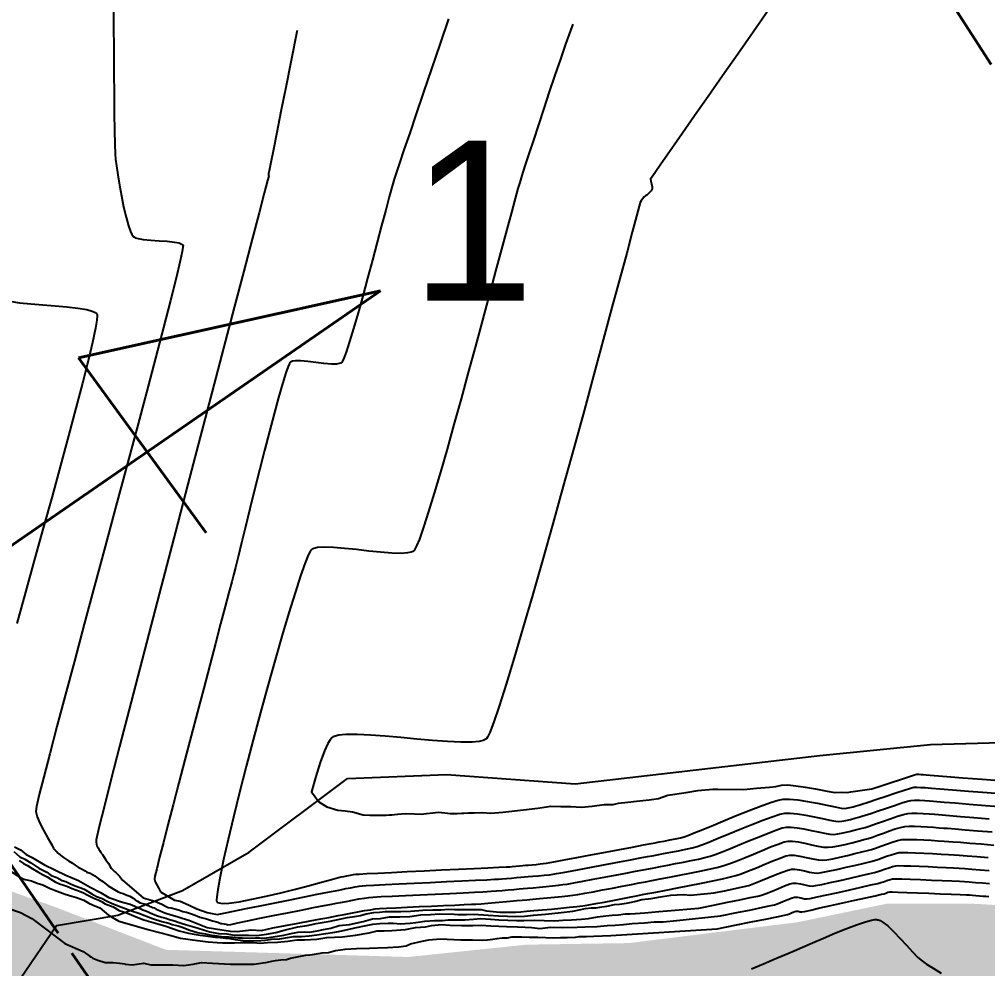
# Model space of a CAD drawing. Header units: metres. Extents: x 708941 to 724052, y 5405153 to 5413472.
# Drawn here: x 709026.2 to 709147.3, y 5411948.8 to 5412067.6 of the extents above; entities that cross this region are included whole.
import ezdxf

# ---------------------------------------------------------------- set-up
doc = ezdxf.new("R2010")
doc.units = ezdxf.units.M
doc.header["$LTSCALE"] = 12.7
doc.header["$MEASUREMENT"] = 0
doc.linetypes.add('ACAD_ISO08W100', pattern=[36, 24, -3, 6, -3])
for name, color, linetype in [('CONT-MJR1', 252, 'Continuous'), ('CONT-MNR1', 251, 'Continuous'), ('contornos2', 7, 'Continuous'), ('rio', 251, 'Continuous')]:
    doc.layers.add(name, color=color, linetype=linetype)
doc.layers.add('corte', color=214, linetype='ACAD_ISO08W100', lineweight=40)

msp = doc.modelspace()

# ---------------------------------------------------------------- hatches: boundary and pattern name
at = {"layer": 'rio'}
h = msp.add_hatch(dxfattribs=at)
h.set_pattern_fill('MUDST', color=256, scale=15, style=0)
h.paths.add_polyline_path([(709010.72, 5411936.38), (709004.98, 5411946.45), (709001.25, 5411958.08), (708996.13, 5411975.99), (709012.7, 5411962.98), (709030.78, 5411956.49), (709044.53, 5411951.18), (709074.83, 5411950.28), (709089.61, 5411951.82), (709102.43, 5411952.02), (709123.56, 5411954.63), (709134.73, 5411956.95), (709145.4, 5411956.95), (709168.41, 5411955.62), (709183.3, 5411955.53), (709187.67, 5411955.43), (709193.87, 5411958.4), (709194.56, 5411957.99), (709200.68, 5411965.39), (709203.1, 5411977.2), (709205.58, 5411984.02), (709211.33, 5411990.28), (709223.71, 5411994.78), (709231.07, 5411997.27), (709241.21, 5411994.8), (709265.58, 5411997.08), (709286.39, 5412000.38), (709297.9, 5412001.91), (709315.21, 5411997.24), (709326.72, 5411992.03), (709345.09, 5411985.93), (709355.27, 5411979.45), (709376.46, 5411975.37), (709391.72, 5411975.3), (709413.08, 5411978.61), (709438.83, 5411980.92), (709461.63, 5411986.21), (709475.6, 5411989.01), (709492.86, 5411992.74), (709503.45, 5411993.79), (709515.24, 5411993.79), (709532.63, 5411987.71), (709547.37, 5411983.51), (709564.71, 5411977.95), (709575.63, 5411973.62), (709587.68, 5411967.04), (709601.87, 5411958.6), (709607.56, 5411954.31), (709621.49, 5411940.03), (709647.9, 5411909.14), (709660.4, 5411897.76), (709669.81, 5411887.81), (709676.49, 5411876.15), (709682.2, 5411869.04), (709705.75, 5411878.05), (709736, 5411893.04), (709750.64, 5411899.41), (709758.05, 5411906.33), (709764.85, 5411916.27), (709770.13, 5411926.57), (709778.25, 5411949.25), (709785.66, 5411970.64), (709786.5, 5411979.16), (709785.1, 5411992.95), (709785.1, 5412008.74), (709787.55, 5412022.89), (709795.83, 5412039.06), (709803.3, 5412045.65), (709812.9, 5412054.28), (709814.49, 5412059.03), (709815.9, 5412060.78), (709822.13, 5412063.75), (709825.31, 5412072.01), (709847.55, 5412106.6), (709866.9, 5412128.06), (709875.05, 5412136.05), (709882.93, 5412155.32), (709888.97, 5412168.35), (709893.2, 5412182.51), (709907.24, 5412209.92), (709938.47, 5412236.97), (709971.6, 5412250.13), (709991.71, 5412252.94), (710005.1, 5412261.1), (710014.56, 5412263.33), (710040.82, 5412267.64), (710057.91, 5412266.41), (710076.56, 5412261.93), (710102.9, 5412255.3), (710112.79, 5412247.31), (710119.45, 5412240.72), (710131.28, 5412231.78), (710145.37, 5412209.63), (710149.4, 5412194.25), (710150.27, 5412166.43), (710139.83, 5412142.28), (710130.23, 5412129.69), (710126.33, 5412121.71), (710117.73, 5412100.96), (710114.13, 5412096.47), (710111.94, 5412085.44), (710111.94, 5412063.54), (710117.58, 5412054.18), (710137.74, 5412018.92), (710146.76, 5412008.05), (710171.4, 5411997.24), (710179.97, 5411993.95), (710184.25, 5412001.58), (710190.69, 5412018), (710194.77, 5412034.37), (710197.31, 5412050.49), (710197.31, 5412064.26), (710199.32, 5412079.72), (710201.37, 5412092.19), (710205.73, 5412098.48), (710214.95, 5412120.36), (710219.48, 5412128.98), (710230.13, 5412139.36), (710235.6, 5412142.44), (710241.85, 5412140.68), (710250.27, 5412138.84), (710280.27, 5412139.46), (710296.04, 5412143.18), (710311.35, 5412143.18), (710329.27, 5412144.22), (710333.88, 5412147.83), (710359.32, 5412147.31), (710368.97, 5412148.45), (710370.82, 5412151.38), (710390.46, 5412160.63), (710398.15, 5412171.03), (710408.65, 5412192.1), (710415.95, 5412204.58), (710425.69, 5412246.2), (710427.89, 5412275.36), (710429.04, 5412328.01), (710428.04, 5412335.01), (710422.46, 5412340.84), (710414.39, 5412351.33), (710395.98, 5412353.91), (710387.66, 5412360.04), (710378.34, 5412372.12), (710377.12, 5412383.36), (710377.12, 5412396.81), (710371.6, 5412397.8), (710368.77, 5412410.55), (710362.93, 5412436.03), (710362.93, 5412455.01), (710369.68, 5412482.49), (710374.05, 5412500.93), (710382.11, 5412513.13), (710396.48, 5412526.77), (710413.79, 5412540.1), (710438.62, 5412552.3), (710472.36, 5412570.37), (710507.51, 5412590.61), (710519.7, 5412579.46), (710499.92, 5412572.63), (710480.98, 5412561.98), (710445.54, 5412543.55), (710413.79, 5412532.5), (710411.05, 5412528.12), (710405.76, 5412520.43), (710394.25, 5412506.93), (710388.85, 5412494.92), (710386.47, 5412476.01), (710382.71, 5412446.17), (710388.72, 5412397.62), (710394.97, 5412383.05), (710398.02, 5412368.11), (710411.09, 5412363.15), (710426.51, 5412356), (710442.45, 5412348.49), (710447.05, 5412337.14), (710447.05, 5412315.92), (710441.78, 5412260.07), (710441.78, 5412194.92), (710437.48, 5412190.86), (710437.48, 5412179.96), (710422.82, 5412173.29), (710418.74, 5412164.82), (710409.45, 5412149.84), (710394.78, 5412136.49), (710379.86, 5412129.78), (710371.88, 5412127.03), (710311.73, 5412127.03), (710308.89, 5412124), (710254.14, 5412121.42), (710236.99, 5412126.6), (710229.16, 5412118.66), (710218.68, 5412095.96), (710213.59, 5412055.1), (710203.57, 5412019.88), (710201.34, 5412006.55), (710198.59, 5411993.54), (710194.4, 5411986.49), (710188.54, 5411983.77), (710175.67, 5411983.77), (710136.96, 5411996.55), (710120.35, 5412009.39), (710098.73, 5412043.32), (710098.73, 5412061.02), (710096.67, 5412091.87), (710100.83, 5412110.83), (710110.63, 5412117.13), (710123.77, 5412149.24), (710130.92, 5412166.36), (710128.79, 5412197.14), (710123.8, 5412211.38), (710113.15, 5412223.6), (710085.02, 5412238.46), (710058.13, 5412249.84), (710029.73, 5412249.84), (710015.06, 5412246.32), (710001.6, 5412242.56), (709992.04, 5412242.56), (709972.27, 5412238.6), (709963.64, 5412235.76), (709954.26, 5412232.26), (709954.26, 5412228.55), (709945.86, 5412220.35), (709925.83, 5412192.24), (709917.05, 5412177.32), (709899.37, 5412144.55), (709894.3, 5412133.07), (709891.48, 5412127.42), (709886.71, 5412118.47), (709886.71, 5412100.95), (709884.61, 5412095.01), (709863.2, 5412086.46), (709839.07, 5412054.84), (709818.25, 5412032.92), (709804.19, 5412017.18), (709804.19, 5411995.52), (709809.04, 5411990.11), (709796.13, 5411953.84), (709781.68, 5411916.41), (709768.27, 5411889.66), (709746.93, 5411879.08), (709713.1, 5411863.01), (709689.29, 5411855.41), (709697.02, 5411835.95), (709708.2, 5411825.46), (709725.86, 5411817.9), (709778.24, 5411813.93), (709792.75, 5411813.93), (709806.43, 5411818.64), (709820.66, 5411821.87), (709831.69, 5411824.63), (709853.8, 5411835.25), (709879.02, 5411846.88), (709921.68, 5411861.15), (709947.96, 5411871.32), (709969.09, 5411879.92), (709979.29, 5411886.02), (709982.27, 5411909.39), (709987.23, 5411923.13), (709997.03, 5411933.25), (710000.38, 5411927.93), (710000.38, 5411906.72), (709997.04, 5411893.11), (709991.96, 5411879.15), (709967.58, 5411866.46), (709951.2, 5411859.77), (709918.84, 5411852.05), (709894.39, 5411845.25), (709864.94, 5411830.28), (709840.16, 5411819.17), (709812.7, 5411811), (709801.26, 5411807.45), (709779.31, 5411803.47), (709766.14, 5411803.47), (709756.94, 5411797.7), (709737.23, 5411795.78), (709715.18, 5411796.68), (709708.1, 5411801.85), (709698.23, 5411815.71), (709693.86, 5411826.48), (709676.55, 5411857.93), (709667.66, 5411869.47), (709661.18, 5411881.7), (709649.81, 5411896.98), (709627.11, 5411919.87), (709613.01, 5411936.78), (709604.72, 5411946.98), (709591.67, 5411954.52), (709575.87, 5411964.64), (709557.6, 5411970.47), (709551.42, 5411973.23), (709538.02, 5411976.43), (709518.15, 5411979.68), (709504.01, 5411982), (709494.29, 5411985.04), (709479.8, 5411980.64), (709442.42, 5411967.64), (709425.43, 5411960.31), (709402.9, 5411951.24), (709383.6, 5411945.23), (709362.15, 5411938.26), (709331.55, 5411930.11), (709320.42, 5411924.96), (709306.56, 5411912.14), (709285.88, 5411895.62), (709279.31, 5411870.27), (709273.83, 5411857.41), (709264.69, 5411829.66), (709254.13, 5411801.64), (709246.31, 5411791.25), (709237.29, 5411777.87), (709219.52, 5411767.13), (709208.6, 5411765.29), (709203.92, 5411751.48), (709203.91, 5411735.92), (709205.94, 5411719.08), (709203.34, 5411708.78), (709199.33, 5411696.28), (709197.39, 5411684.19), (709189.35, 5411661.06), (709186.31, 5411649.66), (709173.04, 5411639.59), (709167.53, 5411621.08), (709166.78, 5411600.74), (709164.06, 5411585.63), (709162.73, 5411558.53), (709162.73, 5411546.6), (709165.95, 5411526.5), (709173.44, 5411512.03), (709050.6, 5411667.95), (709021.23, 5411751.02), (709026.33, 5411756.01), (709028.1, 5411762.18), (709028.65, 5411783.35), (709023.38, 5411795.31), (709011.24, 5411823.29), (709005.01, 5411832.77), (709001.76, 5411870.86)])

# ---------------------------------------------------------------- linework, layer by layer
at = {"layer": 'CONT-MJR1', "flags": 128}
for points, elevation in [([(709060.95, 5412066.19), (709060.92, 5412066.02), (709060.19, 5412062.42), (709059.53, 5412059.08), (709058.92, 5412056.07), (709058.4, 5412053.45), (709057.98, 5412051.3), (709057.66, 5412049.67), (709057.45, 5412048.65), (709057.38, 5412048.29), (709057.38, 5412048.14), (709057.38, 5412048.03), (709057.4, 5412047.96), (709057.25, 5412047.41), (709056.84, 5412045.85), (709056.19, 5412043.37), (709055.33, 5412040.09), (709054.28, 5412036.1), (709053.07, 5412031.53), (709051.75, 5412026.46), (709050.32, 5412021.02), (709048.82, 5412015.31), (709047.28, 5412009.42), (709045.72, 5412003.48), (709044.18, 5411997.59), (709042.69, 5411991.85), (709041.26, 5411986.37), (709039.94, 5411981.25), (709038.74, 5411976.61), (709037.7, 5411972.55), (709036.85, 5411969.18), (709036.2, 5411966.6), (709035.8, 5411964.92), (709035.8, 5411964.87), (709035.8, 5411964.84), (709035.8, 5411964.82), (709035.81, 5411964.79), (709035.81, 5411964.77), (709035.81, 5411964.73), (709035.82, 5411964.69), (709035.83, 5411964.64), (709035.87, 5411964.39), (709035.91, 5411964.16), (709035.96, 5411964.08), (709036.06, 5411963.93), (709036.13, 5411963.78), (709036.21, 5411963.65), (709036.35, 5411963.43), (709036.44, 5411963.29), (709036.59, 5411963.1), (709036.73, 5411962.91), (709037.04, 5411962.42), (709037.35, 5411961.96), (709037.68, 5411961.37), (709037.81, 5411961.26), (709038.04, 5411961.05), (709038.16, 5411960.94), (709038.28, 5411960.84), (709038.55, 5411960.57), (709038.73, 5411960.4), (709039.09, 5411959.9), (709041.69, 5411957.7), (709043.14, 5411957.28), (709044.04, 5411956.88), (709044.55, 5411956.59), (709044.8, 5411956.48), (709045.18, 5411956.41), (709045.81, 5411956.26), (709046.24, 5411956.13), (709046.65, 5411955.98), (709047.09, 5411955.88), (709047.62, 5411955.73), (709048.18, 5411955.51), (709048.77, 5411955.28), (709049.62, 5411955.07), (709050.37, 5411954.79), (709051.03, 5411954.63), (709051.42, 5411954.49), (709051.57, 5411954.45), (709051.84, 5411954.42), (709051.84, 5411954.42), (709052.02, 5411954.37), (709052.19, 5411954.33), (709052.29, 5411954.31), (709052.65, 5411954.36), (709053.52, 5411954.55), (709054.76, 5411954.82), (709056.28, 5411955.13), (709057.97, 5411955.47), (709059.73, 5411955.81), (709061.44, 5411956.15), (709063.01, 5411956.46), (709064.34, 5411956.71), (709065.31, 5411956.9), (709065.82, 5411957), (709066.37, 5411957.1), (709067.08, 5411957.24), (709067.86, 5411957.39), (709068.65, 5411957.54), (709069.36, 5411957.66), (709069.92, 5411957.74), (709070.44, 5411957.78), (709071.46, 5411957.83), (709072.85, 5411957.9), (709074.52, 5411957.98), (709076.35, 5411958.07), (709078.23, 5411958.16), (709080.07, 5411958.24), (709081.74, 5411958.32), (709083.15, 5411958.39), (709084.18, 5411958.43), (709084.73, 5411958.46), (709085.24, 5411958.5), (709085.88, 5411958.55), (709086.61, 5411958.61), (709087.36, 5411958.68), (709088.08, 5411958.74), (709088.72, 5411958.8), (709089.23, 5411958.85), (709089.76, 5411958.89), (709090.46, 5411958.95), (709091.26, 5411959.02), (709092.1, 5411959.1), (709092.91, 5411959.18), (709093.64, 5411959.26), (709094.21, 5411959.33), (709094.73, 5411959.41), (709095.58, 5411959.56), (709096.69, 5411959.77), (709097.97, 5411960), (709099.35, 5411960.26), (709100.75, 5411960.53), (709102.08, 5411960.78), (709103.28, 5411961.01), (709104.26, 5411961.2), (709104.95, 5411961.33), (709105.6, 5411961.45), (709106.41, 5411961.6), (709107.32, 5411961.77), (709108.29, 5411961.96), (709109.29, 5411962.15), (709110.26, 5411962.34), (709111.17, 5411962.53), (709111.96, 5411962.72), (709112.61, 5411962.89), (709113.24, 5411963.1), (709114.12, 5411963.44), (709115.16, 5411963.86), (709116.33, 5411964.34), (709117.54, 5411964.84), (709118.74, 5411965.33), (709119.86, 5411965.78), (709120.85, 5411966.15), (709121.64, 5411966.42), (709122.17, 5411966.54), (709122.76, 5411966.54), (709123.5, 5411966.45), (709124.36, 5411966.3), (709125.26, 5411966.12), (709126.14, 5411965.93), (709126.94, 5411965.77), (709127.6, 5411965.66), (709128.05, 5411965.62), (709128.59, 5411965.68), (709129.28, 5411965.81), (709130.03, 5411965.98), (709130.79, 5411966.17), (709131.47, 5411966.35), (709132, 5411966.5), (709132.53, 5411966.66), (709133.29, 5411966.92), (709134.2, 5411967.24), (709135.16, 5411967.58), (709136.07, 5411967.88), (709136.82, 5411968.12), (709137.34, 5411968.24), (709137.85, 5411968.27), (709138.52, 5411968.26), (709139.26, 5411968.23), (709140, 5411968.18), (709140.67, 5411968.13), (709141.2, 5411968.09), (709141.65, 5411968.06), (709142.58, 5411967.98), (709143.92, 5411967.87), (709145.59, 5411967.74), (709147.52, 5411967.58)], 235), ([(709023.94, 5411961.75), (709026.47, 5411960.14), (709026.47, 5411960.14), (709026.47, 5411960.14), (709026.47, 5411960.14), (709026.47, 5411960.14), (709026.47, 5411960.14), (709026.47, 5411960.14), (709026.47, 5411960.14), (709026.47, 5411960.14), (709026.47, 5411960.14), (709026.47, 5411960.14), (709026.47, 5411960.14), (709026.47, 5411960.14), (709026.47, 5411960.14), (709026.47, 5411960.14), (709026.47, 5411960.14), (709026.47, 5411960.14), (709026.47, 5411960.14), (709026.47, 5411960.14), (709026.47, 5411960.14), (709026.47, 5411960.14), (709026.47, 5411960.14), (709026.47, 5411960.14), (709026.47, 5411960.14), (709026.47, 5411960.14), (709026.47, 5411960.14), (709026.94, 5411959.99), (709027.72, 5411959.8), (709028.43, 5411959.52), (709029.15, 5411959.29), (709029.99, 5411958.91), (709030.61, 5411958.65), (709031.25, 5411958.4), (709031.93, 5411958.13), (709032.77, 5411957.9), (709033.34, 5411957.73), (709034.25, 5411957.4), (709034.89, 5411957.02), (709035.34, 5411956.82), (709036.25, 5411956.44), (709037.34, 5411955.52), (709038.65, 5411954.75), (709040.58, 5411954.21), (709042.43, 5411953.66), (709043.73, 5411953.35), (709045.03, 5411953.01), (709046.35, 5411952.63), (709048.49, 5411952.36), (709048.49, 5411952.36), (709048.49, 5411952.36), (709048.49, 5411952.36), (709048.49, 5411952.36), (709048.49, 5411952.36), (709048.49, 5411952.36), (709048.49, 5411952.36), (709048.49, 5411952.36), (709048.49, 5411952.36), (709048.49, 5411952.36), (709048.49, 5411952.36), (709048.49, 5411952.36), (709048.49, 5411952.36), (709048.49, 5411952.36), (709048.49, 5411952.36), (709048.49, 5411952.36), (709048.49, 5411952.36), (709048.49, 5411952.36), (709049.84, 5411952.17), (709050.96, 5411952.1), (709051.63, 5411952.04), (709052.38, 5411952.05), (709053.12, 5411952.07), (709053.86, 5411952.1), (709055.43, 5411952.09), (709056.36, 5411952.02), (709057.25, 5411952.08), (709058.48, 5411952.12), (709059.77, 5411952.28), (709060.93, 5411952.41), (709061.87, 5411952.41), (709063.4, 5411952.52), (709064.66, 5411952.73), (709066.6, 5411952.81), (709068.24, 5411953.02), (709069.96, 5411953.32), (709070.97, 5411953.57), (709071.85, 5411953.57), (709072.78, 5411953.61), (709074.49, 5411953.72), (709075.74, 5411953.99), (709077.03, 5411954.06), (709077.77, 5411954.21), (709079, 5411954.36), (709080.07, 5411954.26), (709081.51, 5411954.23), (709082.95, 5411954.23), (709083.99, 5411954.25), (709085.19, 5411954.18), (709086.18, 5411954.14), (709087.16, 5411954.1), (709088.51, 5411954.06), (709089.46, 5411954.03), (709090.32, 5411953.99), (709091.3, 5411953.84), (709092.66, 5411954.03), (709094.21, 5411953.95), (709095.98, 5411954.03), (709097, 5411954.06), (709098.47, 5411954.1), (709099.72, 5411954.21), (709100.73, 5411954.27), (709101.79, 5411954.36), (709102.85, 5411954.49), (709104.42, 5411954.57), (709105.61, 5411954.7), (709106.76, 5411954.7), (709108.46, 5411954.86), (709108.46, 5411954.86), (709108.46, 5411954.86), (709108.46, 5411954.86), (709108.46, 5411954.86), (709108.46, 5411954.86), (709108.46, 5411954.86), (709108.46, 5411954.86), (709108.46, 5411954.86), (709108.46, 5411954.86), (709108.46, 5411954.86), (709108.46, 5411954.86), (709108.46, 5411954.86), (709108.46, 5411954.86), (709108.46, 5411954.86), (709108.46, 5411954.86), (709108.46, 5411954.86), (709108.46, 5411954.86), (709108.46, 5411954.86), (709108.46, 5411954.86), (709108.46, 5411954.86), (709113.92, 5411955.42), (709113.92, 5411955.42), (709113.92, 5411955.42), (709115.94, 5411955.83), (709117.73, 5411956.19), (709119.19, 5411956.5), (709120.21, 5411956.71), (709120.67, 5411956.81), (709121.12, 5411956.97), (709121.71, 5411957.22), (709122.32, 5411957.47), (709122.86, 5411957.68), (709123.19, 5411957.78), (709123.53, 5411957.75), (709123.97, 5411957.67), (709124.41, 5411957.57), (709124.75, 5411957.54), (709125.14, 5411957.61), (709126.01, 5411957.79), (709127.22, 5411958.05), (709128.63, 5411958.36), (709130.11, 5411958.7), (709131.51, 5411959.02), (709132.72, 5411959.29), (709133.59, 5411959.49), (709133.98, 5411959.58), (709134.3, 5411959.69), (709134.71, 5411959.84), (709135.13, 5411959.98), (709135.45, 5411960.07), (709135.81, 5411960.07), (709136.58, 5411960.05), (709137.66, 5411960.01), (709138.94, 5411959.96), (709140.3, 5411959.91), (709141.65, 5411959.85), (709142.85, 5411959.79), (709143.82, 5411959.75), (709144.43, 5411959.71), (709145.04, 5411959.67), (709145.81, 5411959.61), (709146.67, 5411959.54), (709147.57, 5411959.46)], 230)]:
    msp.add_lwpolyline(points, dxfattribs=dict(at, elevation=elevation))
at = {"layer": 'CONT-MNR1', "flags": 128}
for points, elevation in [([(709037.97, 5412069.87), (709037.98, 5412066.81), (709038, 5412063.8), (709038.02, 5412060.91), (709038.05, 5412058.21), (709038.08, 5412055.78), (709038.12, 5412053.68), (709038.15, 5412051.99), (709038.19, 5412050.77), (709038.24, 5412050.11), (709038.35, 5412049.26), (709038.51, 5412048.14), (709038.72, 5412046.86), (709038.97, 5412045.49), (709039.25, 5412044.12), (709039.55, 5412042.84), (709039.85, 5412041.74), (709040.09, 5412041.05), (709040.27, 5412040.67), (709040.39, 5412040.5), (709040.44, 5412040.43), (709040.51, 5412040.38), (709040.7, 5412040.27), (709041.07, 5412040.15), (709041.7, 5412040.03), (709042.65, 5412039.94), (709043.69, 5412039.88), (709044.7, 5412039.82), (709045.61, 5412039.72), (709046.18, 5412039.61), (709046.49, 5412039.48), (709046.63, 5412039.38), (709046.68, 5412039.32), (709046.69, 5412039.28), (709046.67, 5412039.09), (709046.58, 5412038.55), (709046.33, 5412037.37), (709045.81, 5412035.22), (709045.11, 5412032.42), (709044.24, 5412029.04), (709043.23, 5412025.18), (709042.1, 5412020.92), (709040.88, 5412016.35), (709039.6, 5412011.56), (709038.28, 5412006.63), (709036.94, 5412001.65), (709035.61, 5411996.72), (709034.31, 5411991.91), (709033.08, 5411987.31), (709031.93, 5411983.01), (709030.9, 5411979.11), (709030, 5411975.68), (709029.25, 5411972.81), (709028.7, 5411970.6), (709028.36, 5411969.12), (709028.25, 5411968.47), (709028.41, 5411967.83), (709028.75, 5411967.04), (709029.21, 5411966.15), (709029.73, 5411965.22), (709030.25, 5411964.3), (709030.49, 5411963.86), (709030.51, 5411963.83), (709030.54, 5411963.79), (709030.57, 5411963.76), (709030.63, 5411963.68), (709030.63, 5411963.68), (709030.7, 5411963.62), (709030.72, 5411963.6), (709030.87, 5411963.43), (709030.94, 5411963.35), (709031, 5411963.3), (709031.08, 5411963.23), (709031.15, 5411963.17), (709031.3, 5411963.05), (709031.38, 5411962.99), (709031.55, 5411962.85), (709031.73, 5411962.71), (709031.98, 5411962.56), (709032.1, 5411962.47), (709032.36, 5411962.31), (709032.83, 5411962.02), (709033.19, 5411961.76), (709033.56, 5411961.51), (709033.96, 5411961.31), (709034.42, 5411961.05), (709034.65, 5411960.9), (709035.06, 5411960.76), (709035.64, 5411960.43), (709036.1, 5411960.05), (709036.66, 5411959.72), (709037.33, 5411959.18), (709038.57, 5411958.44), (709038.91, 5411958.31), (709039.2, 5411958.21), (709039.64, 5411958.01), (709040.03, 5411957.91), (709040.43, 5411957.65), (709040.68, 5411957.45), (709040.96, 5411957.27), (709041.31, 5411957.06), (709041.99, 5411956.88), (709042.11, 5411956.81), (709042.21, 5411956.77), (709042.31, 5411956.71), (709042.4, 5411956.67), (709042.54, 5411956.59), (709042.67, 5411956.55), (709042.82, 5411956.49), (709043.05, 5411956.42), (709043.32, 5411956.28), (709043.73, 5411956.11), (709044.27, 5411955.85), (709044.52, 5411955.75), (709045.21, 5411955.54), (709045.93, 5411955.34), (709046.58, 5411955.13), (709047.4, 5411954.89), (709048.67, 5411954.38), (709048.67, 5411954.38), (709049.71, 5411953.99), (709051.53, 5411953.67), (709052.6, 5411953.51), (709053.46, 5411953.45), (709055.18, 5411953.67), (709056.48, 5411953.61), (709057.93, 5411953.91), (709059.5, 5411954.21), (709061.09, 5411954.52), (709062.6, 5411954.8), (709063.9, 5411955.05), (709064.9, 5411955.23), (709065.49, 5411955.34), (709066.08, 5411955.46), (709066.83, 5411955.6), (709067.66, 5411955.77), (709068.53, 5411955.93), (709069.37, 5411956.08), (709070.12, 5411956.2), (709070.71, 5411956.29), (709071.24, 5411956.33), (709072.14, 5411956.38), (709073.31, 5411956.44), (709074.7, 5411956.51), (709076.2, 5411956.58), (709077.75, 5411956.65), (709079.26, 5411956.72), (709080.66, 5411956.78), (709081.85, 5411956.83), (709082.77, 5411956.88), (709083.32, 5411956.91), (709083.98, 5411956.95), (709084.8, 5411957.02), (709085.73, 5411957.1), (709086.68, 5411957.18), (709087.61, 5411957.26), (709088.43, 5411957.34), (709089.09, 5411957.39), (709089.67, 5411957.45), (709090.42, 5411957.51), (709091.29, 5411957.59), (709092.22, 5411957.67), (709093.16, 5411957.76), (709094.05, 5411957.85), (709094.83, 5411957.93), (709095.45, 5411958.01), (709096.07, 5411958.11), (709096.94, 5411958.26), (709097.99, 5411958.45), (709099.17, 5411958.67), (709100.4, 5411958.9), (709101.62, 5411959.14), (709102.76, 5411959.36), (709103.75, 5411959.55), (709104.54, 5411959.7), (709105.34, 5411959.86), (709106.35, 5411960.05), (709107.52, 5411960.27), (709108.79, 5411960.51), (709110.08, 5411960.76), (709111.33, 5411961.01), (709112.48, 5411961.25), (709113.46, 5411961.48), (709114.22, 5411961.67), (709114.95, 5411961.92), (709115.87, 5411962.27), (709116.92, 5411962.69), (709118.03, 5411963.16), (709119.14, 5411963.62), (709120.19, 5411964.05), (709121.13, 5411964.41), (709121.87, 5411964.67), (709122.38, 5411964.79), (709122.94, 5411964.78), (709123.65, 5411964.68), (709124.46, 5411964.52), (709125.3, 5411964.33), (709126.1, 5411964.16), (709126.82, 5411964.04), (709127.39, 5411964), (709127.97, 5411964.06), (709128.69, 5411964.19), (709129.5, 5411964.37), (709130.34, 5411964.57), (709131.15, 5411964.78), (709131.85, 5411964.97), (709132.4, 5411965.11), (709132.92, 5411965.28), (709133.57, 5411965.51), (709134.3, 5411965.77), (709135.05, 5411966.05), (709135.78, 5411966.3), (709136.43, 5411966.49), (709136.96, 5411966.61), (709137.5, 5411966.64), (709138.19, 5411966.64), (709138.98, 5411966.61), (709139.79, 5411966.56), (709140.58, 5411966.51), (709141.29, 5411966.45), (709141.84, 5411966.41), (709142.33, 5411966.38), (709143.26, 5411966.31), (709144.54, 5411966.2), (709146.11, 5411966.08), (709147.89, 5411965.93)], 234), ([(709079.89, 5412067.64), (709078.81, 5412064.46), (709077.76, 5412061.39), (709076.76, 5412058.47), (709075.85, 5412055.78), (709075.03, 5412053.36), (709074.32, 5412051.28), (709073.75, 5412049.58), (709073.34, 5412048.34), (709073.1, 5412047.6), (709072.83, 5412046.7), (709072.47, 5412045.38), (709072.03, 5412043.73), (709071.52, 5412041.8), (709070.96, 5412039.69), (709070.37, 5412037.46), (709069.77, 5412035.2), (709069.16, 5412032.97), (709068.58, 5412030.86), (709068.02, 5412028.93), (709067.52, 5412027.27), (709067.09, 5412025.95), (709066.8, 5412025.19), (709066.63, 5412024.81), (709066.53, 5412024.67), (709066.49, 5412024.63), (709066.42, 5412024.58), (709066.23, 5412024.51), (709065.86, 5412024.45), (709065.24, 5412024.45), (709064.31, 5412024.53), (709063.3, 5412024.67), (709062.29, 5412024.8), (709061.36, 5412024.88), (709060.75, 5412024.88), (709060.38, 5412024.82), (709060.19, 5412024.75), (709060.12, 5412024.71), (709060.08, 5412024.67), (709059.99, 5412024.52), (709059.83, 5412024.14), (709059.55, 5412023.36), (709059.12, 5412022), (709058.63, 5412020.27), (709058.07, 5412018.25), (709057.48, 5412016.01), (709056.87, 5412013.63), (709056.24, 5412011.17), (709055.63, 5412008.71), (709055.04, 5412006.33), (709054.48, 5412004.09), (709053.99, 5412002.08), (709053.56, 5412000.35), (709053.22, 5411998.99), (709052.99, 5411998.07), (709052.77, 5411997.23), (709052.41, 5411995.89), (709051.94, 5411994.11), (709051.37, 5411991.95), (709050.73, 5411989.49), (709050.02, 5411986.8), (709049.26, 5411983.93), (709048.48, 5411980.95), (709047.69, 5411977.94), (709046.91, 5411974.95), (709046.15, 5411972.05), (709045.44, 5411969.32), (709044.79, 5411966.82), (709044.22, 5411964.6), (709043.75, 5411962.75), (709043.39, 5411961.32), (709043.16, 5411960.39), (709043.09, 5411960.02), (709043.19, 5411959.7), (709043.4, 5411959.29), (709043.64, 5411958.85), (709043.85, 5411958.45), (709043.86, 5411958.43)], 236), ([(709119.97, 5412068.82), (709118.01, 5412066), (709116.07, 5412063.21), (709114.17, 5412060.5), (709112.36, 5412057.92), (709110.68, 5412055.51), (709109.15, 5412053.34), (709107.82, 5412051.44), (709106.73, 5412049.87), (709105.89, 5412048.67), (709105.36, 5412047.9), (709105.17, 5412047.61), (709105.19, 5412047.34), (709105.28, 5412046.99), (709105.36, 5412046.64), (709105.37, 5412046.38), (709105.22, 5412046.15), (709104.95, 5412045.86), (709104.68, 5412045.61), (709104.54, 5412045.49), (709104.41, 5412045.4), (709104.29, 5412045.32), (709104.18, 5412045.16), (709104, 5412044.89), (709103.88, 5412044.66), (709103.75, 5412044.21), (709103.41, 5412042.95), (709102.88, 5412040.97), (709102.18, 5412038.35), (709101.33, 5412035.17), (709100.34, 5412031.53), (709099.25, 5412027.5), (709098.08, 5412023.16), (709096.84, 5412018.61), (709095.55, 5412013.92), (709094.24, 5412009.19), (709092.93, 5412004.48), (709091.64, 5411999.9), (709090.39, 5411995.51), (709089.2, 5411991.42), (709088.1, 5411987.69), (709087.1, 5411984.41), (709086.22, 5411981.68), (709085.5, 5411979.56), (709085.04, 5411978.37), (709084.77, 5411977.8), (709084.63, 5411977.58), (709084.57, 5411977.53), (709084.47, 5411977.47), (709084.23, 5411977.36), (709083.73, 5411977.25), (709082.84, 5411977.17), (709081.43, 5411977.16), (709079.76, 5411977.23), (709077.9, 5411977.36), (709075.93, 5411977.53), (709073.93, 5411977.72), (709071.96, 5411977.89), (709070.11, 5411978.03), (709068.45, 5411978.11), (709067.06, 5411978.11), (709066.18, 5411978.03), (709065.69, 5411977.92), (709065.46, 5411977.82), (709065.37, 5411977.76), (709065.28, 5411977.69), (709065.09, 5411977.46), (709064.8, 5411976.98), (709064.38, 5411976.08), (709063.84, 5411974.61), (709063.29, 5411972.87), (709062.75, 5411970.95), (709063.67, 5411969.69), (709064.65, 5411969.06), (709066.05, 5411968.64), (709066.96, 5411968.57), (709067.87, 5411968.43), (709069.21, 5411968.08), (709070.05, 5411968.01), (709072.08, 5411968.01), (709072.08, 5411968.01), (709072.08, 5411968.01), (709072.08, 5411968.01), (709072.08, 5411968.01), (709072.08, 5411968.01), (709072.08, 5411968.01), (709072.08, 5411968.01), (709072.08, 5411968.01), (709072.08, 5411968.01), (709072.08, 5411968.01), (709072.08, 5411968.01), (709072.08, 5411968.01), (709072.08, 5411968.01), (709072.08, 5411968.01), (709072.45, 5411968.05), (709072.8, 5411968.07), (709073.15, 5411968.1), (709073.53, 5411968.16), (709074.01, 5411968.21), (709074.49, 5411968.22), (709075.59, 5411968.21), (709076.48, 5411968.14), (709077.15, 5411968.25), (709077.94, 5411968.33), (709078.58, 5411968.38), (709079.43, 5411968.31), (709080.1, 5411968.23), (709080.48, 5411968.25), (709080.97, 5411968.24), (709081.55, 5411968.26), (709081.79, 5411968.28), (709082.38, 5411968.3), (709083.11, 5411968.3), (709084.16, 5411968.37), (709085.2, 5411968.28), (709086.69, 5411968.38), (709089.28, 5411968.68), (709091.08, 5411968.88), (709092.68, 5411969.17), (709093.93, 5411969.09), (709095.19, 5411969.09), (709096.53, 5411969.01), (709097.87, 5411969.17), (709099.35, 5411969.35), (709100.47, 5411969.35), (709101.16, 5411969.54), (709102.34, 5411969.66), (709103.39, 5411969.76), (709104.98, 5411969.96), (709106.17, 5411970.12), (709107.31, 5411970.52), (709109.61, 5411970.86), (709111.09, 5411971.12), (709112.97, 5411971.29), (709113.6, 5411971.28), (709116.84, 5411971.24), (709118.43, 5411971.41), (709120.06, 5411971.51), (709120.84, 5411971.63), (709121.56, 5411971.79), (709122.33, 5411971.8), (709123.35, 5411971.7), (709124.53, 5411971.54), (709125.79, 5411971.32), (709127.04, 5411971.08), (709128.17, 5411970.85), (709129.11, 5411970.92), (709129.76, 5411970.88), (709130.22, 5411970.96), (709130.22, 5411970.96), (709130.22, 5411970.96), (709130.22, 5411970.96), (709130.22, 5411970.96), (709131.99, 5411971.18), (709132.84, 5411971.31), (709134.02, 5411971.7), (709135.26, 5411972.11), (709136.45, 5411972.5), (709137.45, 5411972.82), (709138.17, 5411973.05), (709138.47, 5411973.14), (709138.71, 5411973.15), (709139.01, 5411973.13), (709139.25, 5411973.11), (709139.64, 5411973.08), (709140.66, 5411973), (709142.22, 5411972.88), (709144.25, 5411972.71), (709146.64, 5411972.52), (709149.31, 5411972.31)], 238), ([(709095.46, 5412067), (709095.16, 5412066.21), (709094.54, 5412064.49), (709093.88, 5412062.6), (709093.19, 5412060.59), (709092.49, 5412058.51), (709091.8, 5412056.43), (709091.13, 5412054.4), (709090.5, 5412052.49), (709089.94, 5412050.76), (709089.45, 5412049.25), (709089.06, 5412048.04), (709088.79, 5412047.18), (709088.57, 5412046.44), (709088.22, 5412045.17), (709087.75, 5412043.44), (709087.18, 5412041.31), (709086.52, 5412038.83), (709085.78, 5412036.07), (709084.98, 5412033.09), (709084.14, 5412029.94), (709083.26, 5412026.69), (709082.36, 5412023.39), (709081.46, 5412020.11), (709080.57, 5412016.9), (709079.71, 5412013.83), (709078.88, 5412010.95), (709078.11, 5412008.32), (709077.4, 5412006.01), (709076.78, 5412004.07), (709076.25, 5412002.56), (709075.9, 5412001.7), (709075.69, 5412001.29), (709075.58, 5412001.12), (709075.53, 5412001.08), (709075.44, 5412001.02), (709075.21, 5412000.92), (709074.76, 5412000.83), (709073.98, 5412000.77), (709072.78, 5412000.8), (709071.39, 5412000.91), (709069.9, 5412001.07), (709068.36, 5412001.25), (709066.87, 5412001.4), (709065.48, 5412001.51), (709064.28, 5412001.54), (709063.51, 5412001.49), (709063.06, 5412001.39), (709062.83, 5412001.29), (709062.74, 5412001.23), (709062.69, 5412001.18), (709062.57, 5412001.01), (709062.35, 5412000.55), (709061.97, 5411999.61), (709061.39, 5411997.97), (709060.7, 5411995.86), (709059.93, 5411993.35), (709059.09, 5411990.53), (709058.21, 5411987.45), (709057.3, 5411984.2), (709056.38, 5411980.85), (709055.47, 5411977.45), (709054.59, 5411974.1), (709053.76, 5411970.85), (709052.99, 5411967.78), (709052.32, 5411964.97), (709051.75, 5411962.47), (709051.31, 5411960.37), (709051.01, 5411958.74), (709050.9, 5411957.81), (709050.88, 5411957.37), (709050.91, 5411957.2), (709050.94, 5411957.15), (709051, 5411957.11), (709051.18, 5411957.04), (709051.59, 5411956.99), (709052.39, 5411957.03), (709053.71, 5411957.2), (709055.3, 5411957.5), (709057.07, 5411957.88), (709058.91, 5411958.32), (709060.75, 5411958.78), (709062.48, 5411959.23), (709064.01, 5411959.64), (709065.25, 5411959.97), (709066.11, 5411960.21), (709066.48, 5411960.31), (709066.79, 5411960.37), (709067.18, 5411960.44), (709067.61, 5411960.52), (709068.01, 5411960.59), (709068.32, 5411960.64), (709068.71, 5411960.66), (709069.65, 5411960.71), (709071.03, 5411960.78), (709072.75, 5411960.87), (709074.72, 5411960.96), (709076.84, 5411961.06), (709079, 5411961.17), (709081.12, 5411961.27), (709083.09, 5411961.37), (709084.81, 5411961.45), (709086.19, 5411961.51), (709087.14, 5411961.56), (709087.54, 5411961.58), (709087.87, 5411961.61), (709088.3, 5411961.64), (709088.76, 5411961.68), (709089.19, 5411961.72), (709089.52, 5411961.75), (709089.87, 5411961.78), (709090.34, 5411961.82), (709090.86, 5411961.87), (709091.34, 5411961.92), (709091.71, 5411961.96), (709092.13, 5411962.03), (709093.05, 5411962.2), (709094.35, 5411962.44), (709095.94, 5411962.74), (709097.7, 5411963.07), (709099.52, 5411963.41), (709101.3, 5411963.74), (709102.92, 5411964.04), (709104.27, 5411964.3), (709105.25, 5411964.48), (709105.75, 5411964.58), (709106.25, 5411964.67), (709106.88, 5411964.79), (709107.57, 5411964.92), (709108.27, 5411965.06), (709108.9, 5411965.19), (709109.38, 5411965.32), (709109.81, 5411965.47), (709110.61, 5411965.8), (709111.72, 5411966.25), (709113.04, 5411966.79), (709114.49, 5411967.39), (709116.01, 5411968.01), (709117.52, 5411968.6), (709118.92, 5411969.14), (709120.15, 5411969.59), (709121.12, 5411969.9), (709121.77, 5411970.04), (709122.55, 5411970.04), (709123.59, 5411969.93), (709124.79, 5411969.74), (709126.03, 5411969.51), (709127.22, 5411969.27), (709128.25, 5411969.06), (709129, 5411968.91), (709129.38, 5411968.85), (709129.69, 5411968.89), (709130.08, 5411968.97), (709130.51, 5411969.07), (709130.9, 5411969.18), (709131.21, 5411969.26), (709131.6, 5411969.39), (709132.4, 5411969.65), (709133.46, 5411970.01), (709134.65, 5411970.41), (709135.85, 5411970.8), (709136.91, 5411971.15), (709137.7, 5411971.4), (709138.09, 5411971.51), (709138.48, 5411971.53), (709138.99, 5411971.5), (709139.5, 5411971.47), (709139.9, 5411971.44), (709140.32, 5411971.41), (709141.37, 5411971.32), (709142.94, 5411971.2), (709144.94, 5411971.04), (709147.28, 5411970.85), (709149.87, 5411970.64)], 237), ([(709025.02, 5412032.33), (709026.23, 5412032.14), (709027.64, 5412031.98), (709029.14, 5412031.86), (709030.68, 5412031.74), (709032.16, 5412031.62), (709033.5, 5412031.47), (709034.63, 5412031.27), (709035.32, 5412031.08), (709035.69, 5412030.9), (709035.86, 5412030.77), (709035.91, 5412030.7), (709035.93, 5412030.64), (709035.95, 5412030.45), (709035.9, 5412029.96), (709035.73, 5412028.95), (709035.34, 5412027.16), (709034.79, 5412024.85), (709034.09, 5412022.09), (709033.27, 5412018.94), (709032.35, 5412015.49), (709031.35, 5412011.78), (709030.29, 5412007.91), (709029.19, 5412003.92), (709028.07, 5411999.9), (709026.97, 5411995.91), (709025.89, 5411992.01)], 233), ([(709043.86, 5411958.43), (709045.59, 5411957.39), (709046.31, 5411957.28), (709047.35, 5411956.82), (709048.42, 5411956.32), (709049.68, 5411955.86), (709050.93, 5411955.58), (709050.93, 5411955.58), (709051.77, 5411955.76), (709053.01, 5411956.01), (709054.56, 5411956.33), (709056.32, 5411956.69), (709058.19, 5411957.06), (709060.07, 5411957.44), (709061.86, 5411957.8), (709063.47, 5411958.12), (709064.78, 5411958.38), (709065.71, 5411958.56), (709066.15, 5411958.65), (709066.55, 5411958.73), (709067.06, 5411958.83), (709067.63, 5411958.94), (709068.2, 5411959.04), (709068.71, 5411959.13), (709069.12, 5411959.19), (709069.58, 5411959.22), (709070.56, 5411959.27), (709071.95, 5411959.34), (709073.66, 5411959.43), (709075.58, 5411959.52), (709077.6, 5411959.62), (709079.63, 5411959.71), (709081.55, 5411959.8), (709083.26, 5411959.88), (709084.67, 5411959.95), (709085.66, 5411960), (709086.13, 5411960.02), (709086.57, 5411960.06), (709087.14, 5411960.1), (709087.76, 5411960.15), (709088.38, 5411960.21), (709088.94, 5411960.26), (709089.38, 5411960.3), (709089.84, 5411960.34), (709090.45, 5411960.39), (709091.14, 5411960.45), (709091.84, 5411960.52), (709092.47, 5411960.58), (709092.96, 5411960.64), (709093.4, 5411960.72), (709094.23, 5411960.87), (709095.36, 5411961.07), (709096.71, 5411961.33), (709098.21, 5411961.6), (709099.75, 5411961.89), (709101.27, 5411962.18), (709102.67, 5411962.44), (709103.88, 5411962.67), (709104.8, 5411962.85), (709105.35, 5411962.95), (709105.99, 5411963.08), (709106.8, 5411963.23), (709107.71, 5411963.4), (709108.65, 5411963.58), (709109.56, 5411963.76), (709110.36, 5411963.94), (709110.99, 5411964.1), (709111.56, 5411964.3), (709112.46, 5411964.66), (709113.63, 5411965.13), (709114.97, 5411965.69), (709116.39, 5411966.27), (709117.83, 5411966.85), (709119.19, 5411967.39), (709120.39, 5411967.83), (709121.34, 5411968.15), (709121.97, 5411968.29), (709122.65, 5411968.29), (709123.55, 5411968.19), (709124.57, 5411968.02), (709125.65, 5411967.81), (709126.68, 5411967.6), (709127.59, 5411967.41), (709128.3, 5411967.28), (709128.72, 5411967.24), (709129.11, 5411967.28), (709129.61, 5411967.37), (709130.17, 5411967.5), (709130.72, 5411967.64), (709131.22, 5411967.77), (709131.61, 5411967.88), (709132.02, 5411968.01), (709132.74, 5411968.25), (709133.65, 5411968.56), (709134.67, 5411968.91), (709135.68, 5411969.25), (709136.59, 5411969.55), (709137.3, 5411969.77), (709137.71, 5411969.87), (709138.18, 5411969.9), (709138.8, 5411969.88), (709139.46, 5411969.84), (709140.07, 5411969.8), (709140.55, 5411969.76), (709140.96, 5411969.73), (709141.9, 5411969.66), (709143.28, 5411969.55), (709145.03, 5411969.41), (709147.06, 5411969.24), (709149.31, 5411969.06)], 236), ([(709033.59, 5411959.86), (709035.07, 5411959.02), (709036.36, 5411958.35), (709037.4, 5411957.74), (709039.09, 5411957.12), (709040.05, 5411956.88), (709041.3, 5411956.34), (709041.65, 5411956.2), (709042.04, 5411956.05), (709042.33, 5411955.92), (709042.58, 5411955.79), (709043.34, 5411955.49), (709044.03, 5411955.27), (709044.51, 5411955.12), (709045, 5411954.99), (709045.72, 5411954.78), (709046.06, 5411954.63), (709046.58, 5411954.49), (709047, 5411954.33), (709048.45, 5411953.92), (709048.45, 5411953.92), (709048.45, 5411953.92), (709049.48, 5411953.59), (709050.05, 5411953.44), (709051.13, 5411953.24), (709052.17, 5411953.16), (709053.09, 5411953.02), (709053.97, 5411953.02), (709054.88, 5411953.02), (709055.9, 5411952.99), (709057.1, 5411953.14), (709058.3, 5411953.34), (709059.33, 5411953.64), (709061.02, 5411954.04), (709061.93, 5411954.19), (709062.43, 5411954.26), (709063.34, 5411954.47), (709065.09, 5411954.78), (709065.09, 5411954.78), (709066.47, 5411955.06), (709067.19, 5411955.23), (709068.12, 5411955.34), (709068.88, 5411955.48), (709069.59, 5411955.66), (709070.55, 5411955.85), (709071.24, 5411955.88), (709071.95, 5411955.96), (709072.68, 5411955.98), (709073.92, 5411955.98), (709075.15, 5411956), (709076.66, 5411956.12), (709077.93, 5411956.2), (709078.94, 5411956.2), (709079.9, 5411956.26), (709080.63, 5411956.23), (709081.35, 5411956.21), (709082.11, 5411956.21), (709082.66, 5411956.22), (709083.33, 5411956.23), (709083.98, 5411956.21), (709084.64, 5411956.04), (709086.29, 5411955.9), (709088.26, 5411955.88), (709088.94, 5411955.94), (709089.65, 5411956.01), (709090.58, 5411956.09), (709091.64, 5411956.18), (709092.78, 5411956.28), (709093.93, 5411956.39), (709095.01, 5411956.5), (709095.95, 5411956.6), (709096.7, 5411956.69), (709097.43, 5411956.81), (709098.33, 5411956.96), (709099.35, 5411957.15), (709100.43, 5411957.35), (709101.5, 5411957.56), (709102.52, 5411957.76), (709103.42, 5411957.94), (709104.14, 5411958.08), (709104.83, 5411958.21), (709105.84, 5411958.41), (709107.1, 5411958.65), (709108.53, 5411958.93), (709110.03, 5411959.22), (709111.53, 5411959.52), (709112.94, 5411959.81), (709114.18, 5411960.07), (709115.17, 5411960.29), (709115.83, 5411960.46), (709116.52, 5411960.69), (709117.41, 5411961.04), (709118.4, 5411961.44), (709119.45, 5411961.88), (709120.46, 5411962.3), (709121.36, 5411962.65), (709122.1, 5411962.92), (709122.58, 5411963.03), (709123.14, 5411963.02), (709123.85, 5411962.9), (709124.65, 5411962.73), (709125.45, 5411962.56), (709126.17, 5411962.43), (709126.73, 5411962.39), (709127.22, 5411962.44), (709127.95, 5411962.58), (709128.83, 5411962.76), (709129.79, 5411962.98), (709130.74, 5411963.21), (709131.61, 5411963.43), (709132.32, 5411963.61), (709132.79, 5411963.73), (709133.31, 5411963.9), (709133.96, 5411964.13), (709134.68, 5411964.39), (709135.41, 5411964.65), (709136.06, 5411964.85), (709136.58, 5411964.97), (709137.03, 5411965), (709137.69, 5411965), (709138.49, 5411964.97), (709139.37, 5411964.93), (709140.27, 5411964.88), (709141.14, 5411964.83), (709141.9, 5411964.78), (709142.49, 5411964.74), (709143.02, 5411964.7), (709143.92, 5411964.63), (709145.11, 5411964.54), (709146.52, 5411964.42), (709148.1, 5411964.29)], 233), ([(709025.49, 5411963.46), (709026.27, 5411962.83), (709026.88, 5411962.52), (709027.64, 5411962.06), (709028.62, 5411961.41), (709029.65, 5411960.89), (709030.2, 5411960.47), (709030.91, 5411960.22), (709031.57, 5411959.87), (709032, 5411959.71), (709032.61, 5411959.45), (709033.2, 5411959.19), (709033.77, 5411958.97), (709034.29, 5411958.75), (709035.25, 5411958.19), (709035.85, 5411957.85), (709036.54, 5411957.61), (709037.11, 5411957.3), (709037.81, 5411956.97), (709038.88, 5411956.55), (709040.1, 5411956.1), (709041.16, 5411955.76), (709042.85, 5411955.11), (709042.85, 5411955.11), (709044.04, 5411954.74), (709044.04, 5411954.74), (709044.88, 5411954.51), (709044.88, 5411954.51), (709045.33, 5411954.35), (709046.06, 5411954.16), (709046.06, 5411954.16), (709046.06, 5411954.16), (709046.06, 5411954.16), (709046.06, 5411954.16), (709046.06, 5411954.16), (709046.06, 5411954.16), (709046.06, 5411954.16), (709046.06, 5411954.16), (709046.06, 5411954.16), (709046.57, 5411954), (709046.57, 5411954), (709047.51, 5411953.65), (709047.51, 5411953.65), (709048.48, 5411953.34), (709048.48, 5411953.34), (709049.47, 5411953.19), (709050.2, 5411953.03), (709050.67, 5411952.96), (709051.48, 5411952.85), (709052.41, 5411952.82), (709052.85, 5411952.75), (709053.58, 5411952.69), (709054.06, 5411952.69), (709054.97, 5411952.64), (709055.75, 5411952.66), (709056.25, 5411952.66), (709056.85, 5411952.63), (709059.3, 5411953.03), (709059.3, 5411953.03), (709059.3, 5411953.03), (709060, 5411953.18), (709061.02, 5411953.37), (709061.89, 5411953.43), (709062.55, 5411953.39), (709063.45, 5411953.57), (709064.26, 5411953.71), (709065.16, 5411953.89), (709066.2, 5411954.2), (709067.5, 5411954.33), (709069.2, 5411954.72), (709070.4, 5411955.04), (709071.36, 5411955.11), (709072.5, 5411955.29), (709073.81, 5411955.29), (709075.04, 5411955.34), (709076.44, 5411955.54), (709077.64, 5411955.59), (709078.75, 5411955.7), (709080.61, 5411955.65), (709080.61, 5411955.65), (709080.61, 5411955.65), (709080.61, 5411955.65), (709081.06, 5411955.6), (709081.33, 5411955.58), (709082.15, 5411955.58), (709083.04, 5411955.64), (709084.84, 5411955.5), (709084.84, 5411955.5), (709086.16, 5411955.43), (709087.25, 5411955.39), (709088.24, 5411955.34), (709089.4, 5411955.38), (709090.51, 5411955.52), (709092.04, 5411955.64), (709094, 5411955.85), (709095.43, 5411956.01), (709097.02, 5411956.35), (709097.73, 5411956.41), (709098.35, 5411956.45), (709098.83, 5411956.52), (709099.08, 5411956.54), (709099.7, 5411956.65), (709100.67, 5411956.86), (709100.67, 5411956.86), (709101.29, 5411956.9), (709102.17, 5411957), (709102.77, 5411957.12), (709103.31, 5411957.28), (709104.09, 5411957.47), (709105.25, 5411957.6), (709106.16, 5411957.78), (709107.72, 5411958.01), (709109.3, 5411958.11), (709110.15, 5411958.03), (709113.11, 5411958.31), (709114.62, 5411958.62), (709115.91, 5411958.89), (709116.88, 5411959.1), (709117.44, 5411959.24), (709118.08, 5411959.46), (709118.91, 5411959.79), (709119.83, 5411960.17), (709120.77, 5411960.56), (709121.63, 5411960.91), (709122.33, 5411961.16), (709122.79, 5411961.28), (709123.23, 5411961.27), (709123.79, 5411961.18), (709124.42, 5411961.05), (709125.05, 5411960.91), (709125.63, 5411960.8), (709126.07, 5411960.77), (709126.56, 5411960.84), (709127.39, 5411961), (709128.46, 5411961.23), (709129.65, 5411961.5), (709130.83, 5411961.77), (709131.89, 5411962.03), (709132.72, 5411962.23), (709133.19, 5411962.35), (709133.6, 5411962.48), (709134.12, 5411962.67), (709134.69, 5411962.88), (709135.27, 5411963.08), (709135.79, 5411963.24), (709136.21, 5411963.34), (709136.64, 5411963.36), (709137.36, 5411963.35), (709138.3, 5411963.32), (709139.35, 5411963.27), (709140.45, 5411963.22), (709141.5, 5411963.16), (709142.43, 5411963.11), (709143.14, 5411963.06), (709143.79, 5411963.02), (709144.76, 5411962.94), (709145.98, 5411962.84), (709147.38, 5411962.73)], 232), ([(709025.59, 5411964.06), (709026.34, 5411963.69), (709027.04, 5411963.09), (709027.79, 5411962.74), (709029.36, 5411961.82), (709032.03, 5411960.51), (709033.59, 5411959.86)], 233), ([(709026.18, 5411962.36), (709026.73, 5411961.97), (709027.23, 5411961.71), (709027.79, 5411961.35), (709028.51, 5411960.95), (709029.16, 5411960.56), (709029.67, 5411960.29), (709030.12, 5411960.01), (709030.69, 5411959.69), (709031.22, 5411959.43), (709031.64, 5411959.3), (709032.13, 5411959.14), (709032.81, 5411958.83), (709033.27, 5411958.67), (709033.71, 5411958.5), (709034.21, 5411958.3), (709034.69, 5411958.06), (709035.19, 5411957.8), (709035.61, 5411957.58), (709036.06, 5411957.42), (709036.46, 5411957.22), (709036.94, 5411956.94), (709037.93, 5411956.54), (709038.68, 5411956.11), (709039.23, 5411955.94), (709039.95, 5411955.68), (709040.83, 5411955.32), (709041.77, 5411954.91), (709043.54, 5411954.41), (709043.54, 5411954.41), (709044.51, 5411954.13), (709044.51, 5411954.13), (709046.21, 5411953.56), (709047.37, 5411953.26), (709047.83, 5411953.16), (709048.81, 5411953), (709049.49, 5411952.93), (709049.49, 5411952.93), (709050.39, 5411952.79), (709050.39, 5411952.79), (709050.39, 5411952.79), (709050.75, 5411952.76), (709051.33, 5411952.7), (709052.05, 5411952.63), (709052.52, 5411952.59), (709053.21, 5411952.48), (709054.2, 5411952.36), (709055.48, 5411952.3), (709056.4, 5411952.34), (709057, 5411952.4), (709057.76, 5411952.51), (709058.79, 5411952.57), (709059.73, 5411952.72), (709060.5, 5411952.84), (709061.48, 5411952.85), (709062.46, 5411952.91), (709063.42, 5411953.04), (709064.56, 5411953.24), (709065.68, 5411953.39), (709066.33, 5411953.5), (709067.29, 5411953.74), (709068.18, 5411953.93), (709069.57, 5411954.21), (709070.44, 5411954.39), (709071.3, 5411954.45), (709072.35, 5411954.53), (709072.95, 5411954.5), (709073.89, 5411954.44), (709075.11, 5411954.5), (709075.8, 5411954.59), (709076.91, 5411954.77), (709078.14, 5411954.84), (709079.12, 5411954.86), (709079.84, 5411954.91), (709080.82, 5411954.91), (709081.92, 5411954.91), (709083, 5411955.01), (709083.89, 5411955.1), (709085.15, 5411955), (709086.18, 5411954.93), (709087.3, 5411954.89), (709088.38, 5411954.85), (709089.3, 5411954.83), (709090.7, 5411954.9), (709091.85, 5411954.84), (709093.2, 5411954.79), (709094.19, 5411954.9), (709095.28, 5411954.95), (709096.53, 5411955), (709097.41, 5411955.1), (709098.51, 5411955.31), (709099.55, 5411955.42), (709100.38, 5411955.52), (709101.16, 5411955.57), (709101.97, 5411955.66), (709102.59, 5411955.66), (709103.28, 5411955.72), (709103.28, 5411955.72), (709103.28, 5411955.72), (709103.28, 5411955.72), (709103.28, 5411955.72), (709103.28, 5411955.72), (709103.28, 5411955.72), (709103.28, 5411955.72), (709103.28, 5411955.72), (709103.28, 5411955.72), (709103.28, 5411955.72), (709103.28, 5411955.72), (709103.28, 5411955.72), (709103.28, 5411955.72), (709103.28, 5411955.72), (709103.28, 5411955.72), (709103.28, 5411955.72), (709103.28, 5411955.72), (709103.28, 5411955.72), (709103.28, 5411955.72), (709104.43, 5411955.8), (709106.22, 5411955.96), (709107.25, 5411956.05), (709107.25, 5411956.05), (709107.25, 5411956.05), (709107.25, 5411956.05), (709107.25, 5411956.05), (709107.25, 5411956.05), (709107.25, 5411956.05), (709111.2, 5411956.4), (709111.2, 5411956.4), (709111.2, 5411956.4), (709113.04, 5411956.77), (709114.78, 5411957.12), (709116.35, 5411957.44), (709117.64, 5411957.71), (709118.57, 5411957.91), (709119.05, 5411958.03), (709119.62, 5411958.23), (709120.36, 5411958.52), (709121.16, 5411958.86), (709121.94, 5411959.17), (709122.58, 5411959.42), (709122.99, 5411959.53), (709123.39, 5411959.51), (709123.91, 5411959.42), (709124.48, 5411959.29), (709125, 5411959.19), (709125.41, 5411959.15), (709125.81, 5411959.21), (709126.6, 5411959.37), (709127.65, 5411959.6), (709128.87, 5411959.87), (709130.14, 5411960.16), (709131.36, 5411960.44), (709132.41, 5411960.68), (709133.19, 5411960.87), (709133.58, 5411960.97), (709133.96, 5411961.09), (709134.45, 5411961.26), (709134.96, 5411961.45), (709135.45, 5411961.61), (709135.83, 5411961.7), (709136.18, 5411961.71), (709136.84, 5411961.7), (709137.73, 5411961.68), (709138.78, 5411961.64), (709139.91, 5411961.59), (709141.05, 5411961.53), (709142.13, 5411961.48), (709143.06, 5411961.43), (709143.78, 5411961.39), (709144.48, 5411961.34), (709145.37, 5411961.27), (709146.4, 5411961.19), (709147.51, 5411961.1)], 231), ([(709024.75, 5411956.4), (709026.33, 5411955.83), (709027.76, 5411955.11), (709029.62, 5411953.68), (709031.91, 5411951.97), (709034.2, 5411950.97), (709035.2, 5411950.25), (709035.2, 5411950.25), (709035.2, 5411950.25), (709035.02, 5411950.37), (709035.39, 5411950.13), (709035.39, 5411950.13), (709035.39, 5411950.13), (709035.39, 5411950.13), (709035.39, 5411950.13), (709035.39, 5411950.13), (709035.39, 5411950.13), (709035.39, 5411950.13), (709036.01, 5411949.87), (709036.92, 5411949.6), (709037.92, 5411949.6), (709038.74, 5411949.51), (709039.41, 5411949.41), (709039.41, 5411949.41), (709039.41, 5411949.41), (709039.41, 5411949.41), (709039.41, 5411949.41), (709039.41, 5411949.41), (709039.41, 5411949.41), (709039.41, 5411949.41), (709039.41, 5411949.41), (709039.41, 5411949.41), (709039.41, 5411949.41), (709039.41, 5411949.41), (709039.41, 5411949.41), (709039.41, 5411949.41), (709039.41, 5411949.41), (709039.41, 5411949.41), (709039.41, 5411949.41), (709039.41, 5411949.41), (709039.41, 5411949.41), (709039.38, 5411949.42), (709039.44, 5411949.4), (709039.41, 5411949.41), (709039.41, 5411949.41), (709039.44, 5411949.4), (709039.44, 5411949.4), (709040.3, 5411949.29), (709040.3, 5411949.29), (709040.3, 5411949.29), (709040.3, 5411949.29), (709040.3, 5411949.29), (709040.3, 5411949.29), (709040.3, 5411949.29), (709040.3, 5411949.29), (709040.3, 5411949.29), (709040.3, 5411949.29), (709040.3, 5411949.29), (709040.3, 5411949.29), (709041.79, 5411949.5), (709041.79, 5411949.5), (709041.79, 5411949.5), (709041.79, 5411949.5), (709041.79, 5411949.5), (709041.79, 5411949.5), (709041.79, 5411949.5), (709041.79, 5411949.5), (709042.66, 5411949.31), (709044.03, 5411949.31), (709045.39, 5411949.31), (709046.76, 5411949.21), (709047.93, 5411949.4), (709049, 5411949.6), (709050.37, 5411949.5), (709052.61, 5411949.4), (709054.27, 5411949.4), (709055.54, 5411949.4), (709055.54, 5411949.4), (709056.71, 5411949.54), (709056.71, 5411949.54), (709056.71, 5411949.54), (709056.71, 5411949.54), (709056.71, 5411949.54), (709056.71, 5411949.54), (709056.71, 5411949.54), (709056.71, 5411949.54), (709056.71, 5411949.54), (709057.02, 5411949.6), (709057.79, 5411949.75), (709058.23, 5411949.85), (709058.92, 5411949.92), (709059.61, 5411949.97), (709060.13, 5411950.12), (709060.74, 5411950.24), (709061.58, 5411950.43), (709061.58, 5411950.43), (709062.05, 5411950.49), (709062.53, 5411950.53), (709063.13, 5411950.65), (709063.57, 5411950.73), (709064.08, 5411950.81), (709064.87, 5411950.86), (709065.77, 5411951.11), (709066.36, 5411951.19), (709066.97, 5411951.28), (709068.39, 5411951.36), (709070.01, 5411951.4), (709071.06, 5411951.44), (709072.27, 5411951.48), (709073.65, 5411951.56), (709074.58, 5411951.68), (709075.14, 5411951.92), (709076.6, 5411952.24), (709077.41, 5411952.41), (709078.83, 5411952.57), (709081.42, 5411952.41), (709082.87, 5411952.41), (709084.13, 5411952.37), (709084.78, 5411952.41), (709085.45, 5411952.51), (709085.96, 5411952.59), (709086.6, 5411952.67), (709087.26, 5411952.69), (709087.8, 5411952.8), (709088.41, 5411952.8), (709089.08, 5411952.8), (709090, 5411952.77), (709091.05, 5411952.77), (709093.02, 5411952.67), (709093.91, 5411952.72), (709094.72, 5411952.73), (709095.76, 5411952.78), (709096.22, 5411952.84), (709097.1, 5411952.86), (709098.08, 5411952.89), (709100.18, 5411952.99), (709113.5, 5411953.8), (709115.7, 5411954.25), (709117.74, 5411954.67), (709119.53, 5411955.03), (709120.95, 5411955.32), (709121.9, 5411955.52), (709122.28, 5411955.6), (709122.54, 5411955.69), (709122.88, 5411955.83), (709123.2, 5411955.96), (709123.4, 5411956.03), (709123.61, 5411956), (709123.87, 5411955.95), (709124.09, 5411955.92), (709124.41, 5411955.98), (709125.2, 5411956.15), (709126.35, 5411956.41), (709127.73, 5411956.71), (709129.23, 5411957.05), (709130.73, 5411957.38), (709132.11, 5411957.69), (709133.26, 5411957.95), (709134.05, 5411958.13), (709134.37, 5411958.2), (709134.59, 5411958.28), (709134.86, 5411958.37), (709135.08, 5411958.43), (709135.38, 5411958.43), (709136.13, 5411958.4), (709137.22, 5411958.36), (709138.54, 5411958.31), (709139.97, 5411958.25), (709141.41, 5411958.2), (709142.75, 5411958.14), (709143.88, 5411958.09), (709144.69, 5411958.06), (709145.08, 5411958.04), (709145.42, 5411958.02), (709145.86, 5411957.98), (709146.33, 5411957.94), (709146.77, 5411957.9), (709147.11, 5411957.88), (709147.48, 5411957.85)], 229), ([(709117.79, 5411948.78), (709119.31, 5411949.44), (709120.61, 5411950), (709121.64, 5411950.43), (709122.32, 5411950.72), (709123.12, 5411951.05), (709124.18, 5411951.51), (709125.43, 5411952.05), (709126.8, 5411952.65), (709128.21, 5411953.25), (709129.61, 5411953.82), (709130.91, 5411954.32), (709132.05, 5411954.7), (709132.8, 5411954.89), (709133.24, 5411954.96), (709133.47, 5411954.96), (709133.56, 5411954.95), (709133.67, 5411954.92), (709133.9, 5411954.83), (709134.28, 5411954.6), (709134.84, 5411954.16), (709135.6, 5411953.44), (709136.38, 5411952.61), (709137.17, 5411951.74), (709137.92, 5411950.93), (709138.6, 5411950.23), (709139.17, 5411949.74), (709139.7, 5411949.38), (709140.5, 5411948.88), (709141.52, 5411948.25)], 228)]:
    msp.add_lwpolyline(points, dxfattribs=dict(at, elevation=elevation))
at = {"layer": 'contornos2', "color": 30, "elevation": 238.45}
msp.add_lwpolyline([(709067.27, 5411972.62), (709079.62, 5411973.12), (709095.72, 5411971.94), (709126.35, 5411975.47), (709140.17, 5411976.85), (709160.79, 5411977.46), (709179.5, 5411979.92), (709194.24, 5411996.31), (709205.17, 5412005.94), (709211.49, 5412009.7), (709231.83, 5412013.4), (709248.82, 5412016.53), (709272.32, 5412018.56), (709296.64, 5412020.58), (709323.4, 5412022.98), (709336.72, 5412016.71), (709363.71, 5412001.18), (709380.91, 5411998.35)], dxfattribs=at)
at = {"layer": 'contornos2', "color": 30}
msp.add_lwpolyline([(709023.79, 5411943.87), (709023.79, 5411943.87), (709023.79, 5411943.87), (709030.83, 5411954.2), (709030.83, 5411954.2), (709038.51, 5411955.51), (709046.6, 5411958.6), (709054.95, 5411963.38), (709067.27, 5411972.62)], dxfattribs=at)
at = {"layer": 'corte', "color": 6, "ltscale": 0.08}
msp.add_line((709503.51, 5411507.93), (709048.78, 5412216.13), dxfattribs=at)
msp.add_line((709503.51, 5411507.93), (709048.78, 5412216.13), dxfattribs=at)
at = {"layer": 'corte', "color": 6}
msp.add_lwpolyline([(708989.37, 5411977.02), (709071.37, 5412033.61), (709033.62, 5412025.25), (709049.57, 5412003.35)], dxfattribs=at)
msp.add_lwpolyline([(708989.37, 5411977.02), (709071.37, 5412033.61), (709033.62, 5412025.25), (709049.57, 5412003.35)], dxfattribs=at)
at = {"layer": 'corte', "color": 6, "ltscale": 0.08}
msp.add_lwpolyline([(708996.43, 5412003.45), (709351.94, 5411488.27)], dxfattribs=at)
msp.add_lwpolyline([(708996.43, 5412003.45), (709351.94, 5411488.27)], dxfattribs=at)

# ---------------------------------------------------------------- texts
at = {"layer": 'corte', "color": 0, "insert": (709075.12, 5412052.39), "char_height": 20, "width": 758.2044, "attachment_point": 1}
msp.add_mtext('{\\fArial|b0|i0|c0|p34;1}', dxfattribs=at)
msp.add_mtext('{\\fArial|b0|i0|c0|p34;1}', dxfattribs=at)

doc.saveas('drawing.dxf')
